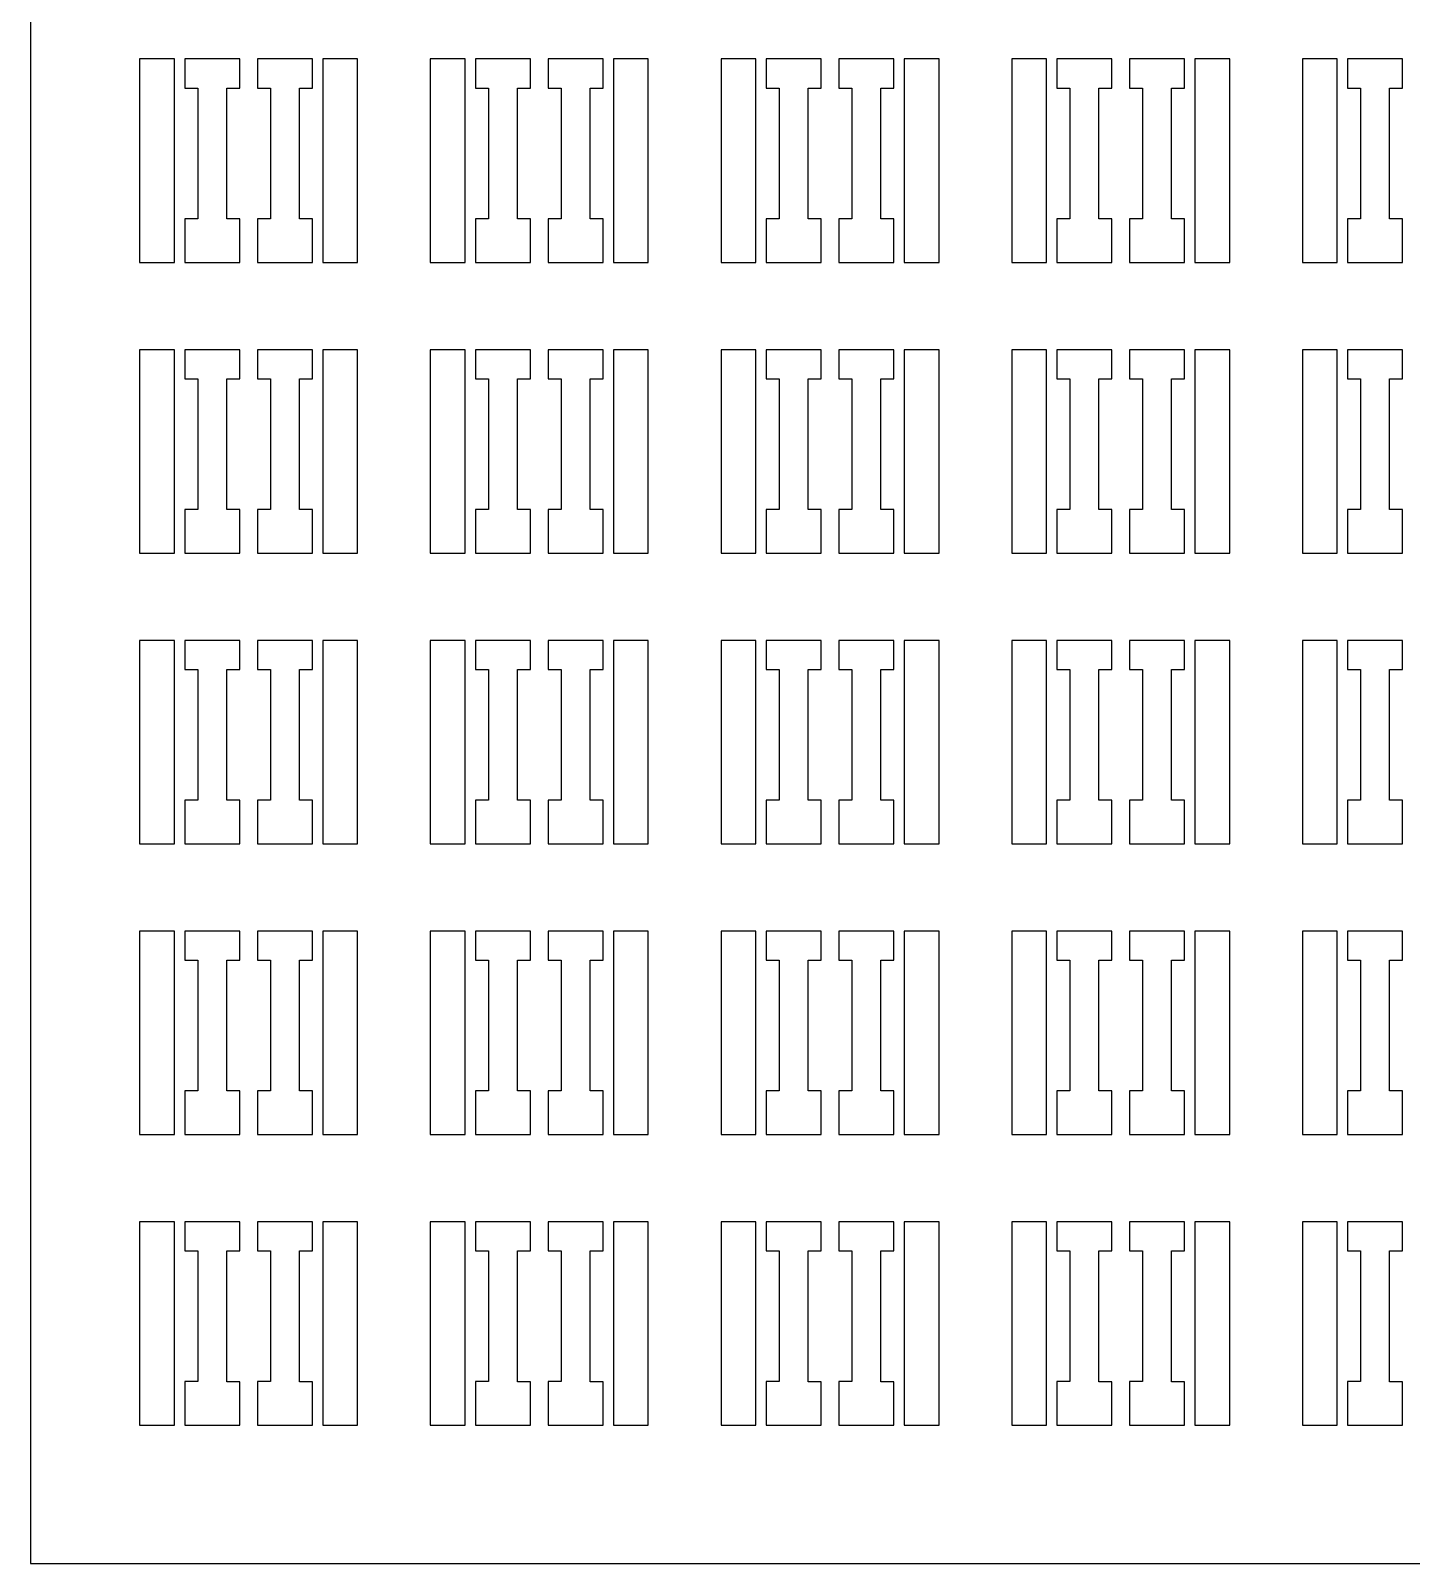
# Model space of a CAD drawing. Header units: millimetres. Extents: x -663 to 207, y 62 to 291.
# Drawn here: x -322.8 to -227.8, y 62 to 167.5 of the extents above; entities that cross this region are included whole.
import ezdxf

# ---------------------------------------------------------------- set-up
doc = ezdxf.new("R2010")
doc.units = ezdxf.units.MM
doc.layers.add('MASK', color=3, linetype='Continuous')

msp = doc.modelspace()

# ---------------------------------------------------------------- linework, layer by layer
at = {"layer": 'MASK'}
for points in [[(-322.846981, 257.048787), (-322.846981, 62.048787)], [(-315.346981, 165.548787), (-315.346981, 151.548787)], [(-312.946981, 165.548787), (-315.346981, 165.548787)], [(-312.946981, 151.548787), (-312.946981, 165.548787)], [(-312.246981, 165.548787), (-312.246981, 163.548787)], [(-308.446981, 165.548787), (-312.246981, 165.548787)], [(-308.446981, 163.548787), (-308.446981, 165.548787)], [(-307.246981, 165.548787), (-307.246981, 163.548787)], [(-303.446981, 165.548787), (-307.246981, 165.548787)], [(-303.446981, 163.548787), (-303.446981, 165.548787)], [(-302.746981, 165.548787), (-302.746981, 151.548787)], [(-300.346981, 165.548787), (-302.746981, 165.548787)], [(-300.346981, 151.548787), (-300.346981, 165.548787)], [(-295.346981, 165.548787), (-295.346981, 151.548787)], [(-292.946981, 165.548787), (-295.346981, 165.548787)], [(-292.946981, 151.548787), (-292.946981, 165.548787)], [(-292.246981, 165.548787), (-292.246981, 163.548787)], [(-288.446981, 165.548787), (-292.246981, 165.548787)], [(-288.446981, 163.548787), (-288.446981, 165.548787)], [(-287.246981, 165.548787), (-287.246981, 163.548787)], [(-283.446981, 165.548787), (-287.246981, 165.548787)], [(-283.446981, 163.548787), (-283.446981, 165.548787)], [(-282.746981, 165.548787), (-282.746981, 151.548787)], [(-280.346981, 165.548787), (-282.746981, 165.548787)], [(-280.346981, 151.548787), (-280.346981, 165.548787)], [(-275.346981, 165.548787), (-275.346981, 151.548787)], [(-272.946981, 165.548787), (-275.346981, 165.548787)], [(-272.946981, 151.548787), (-272.946981, 165.548787)], [(-272.246981, 165.548787), (-272.246981, 163.548787)], [(-268.446981, 165.548787), (-272.246981, 165.548787)], [(-268.446981, 163.548787), (-268.446981, 165.548787)], [(-267.246981, 165.548787), (-267.246981, 163.548787)], [(-263.446981, 165.548787), (-267.246981, 165.548787)], [(-263.446981, 163.548787), (-263.446981, 165.548787)], [(-262.746981, 165.548787), (-262.746981, 151.548787)], [(-260.346981, 165.548787), (-262.746981, 165.548787)], [(-260.346981, 151.548787), (-260.346981, 165.548787)], [(-255.346981, 165.548787), (-255.346981, 151.548787)], [(-252.946981, 165.548787), (-255.346981, 165.548787)], [(-252.946981, 151.548787), (-252.946981, 165.548787)], [(-252.246981, 165.548787), (-252.246981, 163.548787)], [(-248.446981, 165.548787), (-252.246981, 165.548787)], [(-248.446981, 163.548787), (-248.446981, 165.548787)], [(-247.246981, 165.548787), (-247.246981, 163.548787)], [(-243.446981, 165.548787), (-247.246981, 165.548787)], [(-243.446981, 163.548787), (-243.446981, 165.548787)], [(-242.746981, 165.548787), (-242.746981, 151.548787)], [(-240.346981, 165.548787), (-242.746981, 165.548787)], [(-240.346981, 151.548787), (-240.346981, 165.548787)], [(-235.346981, 165.548787), (-235.346981, 151.548787)], [(-232.946981, 165.548787), (-235.346981, 165.548787)], [(-232.946981, 151.548787), (-232.946981, 165.548787)], [(-232.246981, 165.548787), (-232.246981, 163.548787)], [(-228.446981, 165.548787), (-232.246981, 165.548787)], [(-228.446981, 163.548787), (-228.446981, 165.548787)], [(-312.246981, 163.548787), (-311.346981, 163.548787)], [(-311.346981, 163.548787), (-311.346981, 154.548787)], [(-309.346981, 154.548232), (-309.346981, 163.548787)], [(-309.346981, 163.548787), (-308.446981, 163.548787)], [(-307.246981, 163.548787), (-306.346981, 163.548787)], [(-306.346981, 163.548787), (-306.346981, 154.548787)], [(-304.346981, 154.548232), (-304.346981, 163.548787)], [(-304.346981, 163.548787), (-303.446981, 163.548787)], [(-292.246981, 163.548787), (-291.346981, 163.548787)], [(-291.346981, 163.548787), (-291.346981, 154.548787)], [(-289.346981, 154.548232), (-289.346981, 163.548787)], [(-289.346981, 163.548787), (-288.446981, 163.548787)], [(-287.246981, 163.548787), (-286.346981, 163.548787)], [(-286.346981, 163.548787), (-286.346981, 154.548787)], [(-284.346981, 154.548232), (-284.346981, 163.548787)], [(-284.346981, 163.548787), (-283.446981, 163.548787)], [(-272.246981, 163.548787), (-271.346981, 163.548787)], [(-271.346981, 163.548787), (-271.346981, 154.548787)], [(-269.346981, 154.548232), (-269.346981, 163.548787)], [(-269.346981, 163.548787), (-268.446981, 163.548787)], [(-267.246981, 163.548787), (-266.346981, 163.548787)], [(-266.346981, 163.548787), (-266.346981, 154.548787)], [(-264.346981, 154.548232), (-264.346981, 163.548787)], [(-264.346981, 163.548787), (-263.446981, 163.548787)], [(-252.246981, 163.548787), (-251.346981, 163.548787)], [(-251.346981, 163.548787), (-251.346981, 154.548787)], [(-249.346981, 154.548232), (-249.346981, 163.548787)], [(-249.346981, 163.548787), (-248.446981, 163.548787)], [(-247.246981, 163.548787), (-246.346981, 163.548787)], [(-246.346981, 163.548787), (-246.346981, 154.548787)], [(-244.346981, 154.548232), (-244.346981, 163.548787)], [(-244.346981, 163.548787), (-243.446981, 163.548787)], [(-232.246981, 163.548787), (-231.346981, 163.548787)], [(-231.346981, 163.548787), (-231.346981, 154.548787)], [(-229.346981, 154.548232), (-229.346981, 163.548787)], [(-229.346981, 163.548787), (-228.446981, 163.548787)], [(-312.246981, 154.548787), (-312.246981, 151.548787)], [(-311.346981, 154.548787), (-312.246981, 154.548787)], [(-308.446981, 154.548232), (-309.346981, 154.548232)], [(-308.446981, 151.548787), (-308.446981, 154.548232)], [(-307.246981, 154.548787), (-307.246981, 151.548787)], [(-306.346981, 154.548787), (-307.246981, 154.548787)], [(-303.446981, 154.548232), (-304.346981, 154.548232)], [(-303.446981, 151.548787), (-303.446981, 154.548232)], [(-292.246981, 154.548787), (-292.246981, 151.548787)], [(-291.346981, 154.548787), (-292.246981, 154.548787)], [(-288.446981, 154.548232), (-289.346981, 154.548232)], [(-288.446981, 151.548787), (-288.446981, 154.548232)], [(-287.246981, 154.548787), (-287.246981, 151.548787)], [(-286.346981, 154.548787), (-287.246981, 154.548787)], [(-283.446981, 154.548232), (-284.346981, 154.548232)], [(-283.446981, 151.548787), (-283.446981, 154.548232)], [(-272.246981, 154.548787), (-272.246981, 151.548787)], [(-271.346981, 154.548787), (-272.246981, 154.548787)], [(-268.446981, 154.548232), (-269.346981, 154.548232)], [(-268.446981, 151.548787), (-268.446981, 154.548232)], [(-267.246981, 154.548787), (-267.246981, 151.548787)], [(-266.346981, 154.548787), (-267.246981, 154.548787)], [(-263.446981, 154.548232), (-264.346981, 154.548232)], [(-263.446981, 151.548787), (-263.446981, 154.548232)], [(-252.246981, 154.548787), (-252.246981, 151.548787)], [(-251.346981, 154.548787), (-252.246981, 154.548787)], [(-248.446981, 154.548232), (-249.346981, 154.548232)], [(-248.446981, 151.548787), (-248.446981, 154.548232)], [(-247.246981, 154.548787), (-247.246981, 151.548787)], [(-246.346981, 154.548787), (-247.246981, 154.548787)], [(-243.446981, 154.548232), (-244.346981, 154.548232)], [(-243.446981, 151.548787), (-243.446981, 154.548232)], [(-232.246981, 154.548787), (-232.246981, 151.548787)], [(-231.346981, 154.548787), (-232.246981, 154.548787)], [(-228.446981, 154.548232), (-229.346981, 154.548232)], [(-228.446981, 151.548787), (-228.446981, 154.548232)], [(-315.346981, 151.548787), (-312.946981, 151.548787)], [(-312.246981, 151.548787), (-308.446981, 151.548787)], [(-307.246981, 151.548787), (-303.446981, 151.548787)], [(-302.746981, 151.548787), (-300.346981, 151.548787)], [(-295.346981, 151.548787), (-292.946981, 151.548787)], [(-292.246981, 151.548787), (-288.446981, 151.548787)], [(-287.246981, 151.548787), (-283.446981, 151.548787)], [(-282.746981, 151.548787), (-280.346981, 151.548787)], [(-275.346981, 151.548787), (-272.946981, 151.548787)], [(-272.246981, 151.548787), (-268.446981, 151.548787)], [(-267.246981, 151.548787), (-263.446981, 151.548787)], [(-262.746981, 151.548787), (-260.346981, 151.548787)], [(-255.346981, 151.548787), (-252.946981, 151.548787)], [(-252.246981, 151.548787), (-248.446981, 151.548787)], [(-247.246981, 151.548787), (-243.446981, 151.548787)], [(-242.746981, 151.548787), (-240.346981, 151.548787)], [(-235.346981, 151.548787), (-232.946981, 151.548787)], [(-232.246981, 151.548787), (-228.446981, 151.548787)], [(-315.346981, 145.548787), (-315.346981, 131.548787)], [(-312.946981, 145.548787), (-315.346981, 145.548787)], [(-312.946981, 131.548787), (-312.946981, 145.548787)], [(-312.246981, 145.548787), (-312.246981, 143.548787)], [(-308.446981, 145.548787), (-312.246981, 145.548787)], [(-308.446981, 143.548787), (-308.446981, 145.548787)], [(-307.246981, 145.548787), (-307.246981, 143.548787)], [(-303.446981, 145.548787), (-307.246981, 145.548787)], [(-303.446981, 143.548787), (-303.446981, 145.548787)], [(-302.746981, 145.548787), (-302.746981, 131.548787)], [(-300.346981, 145.548787), (-302.746981, 145.548787)], [(-300.346981, 131.548787), (-300.346981, 145.548787)], [(-295.346981, 145.548787), (-295.346981, 131.548787)], [(-292.946981, 145.548787), (-295.346981, 145.548787)], [(-292.946981, 131.548787), (-292.946981, 145.548787)], [(-292.246981, 145.548787), (-292.246981, 143.548787)], [(-288.446981, 145.548787), (-292.246981, 145.548787)], [(-288.446981, 143.548787), (-288.446981, 145.548787)], [(-287.246981, 145.548787), (-287.246981, 143.548787)], [(-283.446981, 145.548787), (-287.246981, 145.548787)], [(-283.446981, 143.548787), (-283.446981, 145.548787)], [(-282.746981, 145.548787), (-282.746981, 131.548787)], [(-280.346981, 145.548787), (-282.746981, 145.548787)], [(-280.346981, 131.548787), (-280.346981, 145.548787)], [(-275.346981, 145.548787), (-275.346981, 131.548787)], [(-272.946981, 145.548787), (-275.346981, 145.548787)], [(-272.946981, 131.548787), (-272.946981, 145.548787)], [(-272.246981, 145.548787), (-272.246981, 143.548787)], [(-268.446981, 145.548787), (-272.246981, 145.548787)], [(-268.446981, 143.548787), (-268.446981, 145.548787)], [(-267.246981, 145.548787), (-267.246981, 143.548787)], [(-263.446981, 145.548787), (-267.246981, 145.548787)], [(-263.446981, 143.548787), (-263.446981, 145.548787)], [(-262.746981, 145.548787), (-262.746981, 131.548787)], [(-260.346981, 145.548787), (-262.746981, 145.548787)], [(-260.346981, 131.548787), (-260.346981, 145.548787)], [(-255.346981, 145.548787), (-255.346981, 131.548787)], [(-252.946981, 145.548787), (-255.346981, 145.548787)], [(-252.946981, 131.548787), (-252.946981, 145.548787)], [(-252.246981, 145.548787), (-252.246981, 143.548787)], [(-248.446981, 145.548787), (-252.246981, 145.548787)], [(-248.446981, 143.548787), (-248.446981, 145.548787)], [(-247.246981, 145.548787), (-247.246981, 143.548787)], [(-243.446981, 145.548787), (-247.246981, 145.548787)], [(-243.446981, 143.548787), (-243.446981, 145.548787)], [(-242.746981, 145.548787), (-242.746981, 131.548787)], [(-240.346981, 145.548787), (-242.746981, 145.548787)], [(-240.346981, 131.548787), (-240.346981, 145.548787)], [(-235.346981, 145.548787), (-235.346981, 131.548787)], [(-232.946981, 145.548787), (-235.346981, 145.548787)], [(-232.946981, 131.548787), (-232.946981, 145.548787)], [(-232.246981, 145.548787), (-232.246981, 143.548787)], [(-228.446981, 145.548787), (-232.246981, 145.548787)], [(-228.446981, 143.548787), (-228.446981, 145.548787)], [(-312.246981, 143.548787), (-311.346981, 143.548787)], [(-311.346981, 143.548787), (-311.346981, 134.548787)], [(-309.346981, 134.548232), (-309.346981, 143.548787)], [(-309.346981, 143.548787), (-308.446981, 143.548787)], [(-307.246981, 143.548787), (-306.346981, 143.548787)], [(-306.346981, 143.548787), (-306.346981, 134.548787)], [(-304.346981, 134.548232), (-304.346981, 143.548787)], [(-304.346981, 143.548787), (-303.446981, 143.548787)], [(-292.246981, 143.548787), (-291.346981, 143.548787)], [(-291.346981, 143.548787), (-291.346981, 134.548787)], [(-289.346981, 134.548232), (-289.346981, 143.548787)], [(-289.346981, 143.548787), (-288.446981, 143.548787)], [(-287.246981, 143.548787), (-286.346981, 143.548787)], [(-286.346981, 143.548787), (-286.346981, 134.548787)], [(-284.346981, 134.548232), (-284.346981, 143.548787)], [(-284.346981, 143.548787), (-283.446981, 143.548787)], [(-272.246981, 143.548787), (-271.346981, 143.548787)], [(-271.346981, 143.548787), (-271.346981, 134.548787)], [(-269.346981, 134.548232), (-269.346981, 143.548787)], [(-269.346981, 143.548787), (-268.446981, 143.548787)], [(-267.246981, 143.548787), (-266.346981, 143.548787)], [(-266.346981, 143.548787), (-266.346981, 134.548787)], [(-264.346981, 134.548232), (-264.346981, 143.548787)], [(-264.346981, 143.548787), (-263.446981, 143.548787)], [(-252.246981, 143.548787), (-251.346981, 143.548787)], [(-251.346981, 143.548787), (-251.346981, 134.548787)], [(-249.346981, 134.548232), (-249.346981, 143.548787)], [(-249.346981, 143.548787), (-248.446981, 143.548787)], [(-247.246981, 143.548787), (-246.346981, 143.548787)], [(-246.346981, 143.548787), (-246.346981, 134.548787)], [(-244.346981, 134.548232), (-244.346981, 143.548787)], [(-244.346981, 143.548787), (-243.446981, 143.548787)], [(-232.246981, 143.548787), (-231.346981, 143.548787)], [(-231.346981, 143.548787), (-231.346981, 134.548787)], [(-229.346981, 134.548232), (-229.346981, 143.548787)], [(-229.346981, 143.548787), (-228.446981, 143.548787)], [(-312.246981, 134.548787), (-312.246981, 131.548787)], [(-311.346981, 134.548787), (-312.246981, 134.548787)], [(-308.446981, 134.548232), (-309.346981, 134.548232)], [(-308.446981, 131.548787), (-308.446981, 134.548232)], [(-307.246981, 134.548787), (-307.246981, 131.548787)], [(-306.346981, 134.548787), (-307.246981, 134.548787)], [(-303.446981, 134.548232), (-304.346981, 134.548232)], [(-303.446981, 131.548787), (-303.446981, 134.548232)], [(-292.246981, 134.548787), (-292.246981, 131.548787)], [(-291.346981, 134.548787), (-292.246981, 134.548787)], [(-288.446981, 134.548232), (-289.346981, 134.548232)], [(-288.446981, 131.548787), (-288.446981, 134.548232)], [(-287.246981, 134.548787), (-287.246981, 131.548787)], [(-286.346981, 134.548787), (-287.246981, 134.548787)], [(-283.446981, 134.548232), (-284.346981, 134.548232)], [(-283.446981, 131.548787), (-283.446981, 134.548232)], [(-272.246981, 134.548787), (-272.246981, 131.548787)], [(-271.346981, 134.548787), (-272.246981, 134.548787)], [(-268.446981, 134.548232), (-269.346981, 134.548232)], [(-268.446981, 131.548787), (-268.446981, 134.548232)], [(-267.246981, 134.548787), (-267.246981, 131.548787)], [(-266.346981, 134.548787), (-267.246981, 134.548787)], [(-263.446981, 134.548232), (-264.346981, 134.548232)], [(-263.446981, 131.548787), (-263.446981, 134.548232)], [(-252.246981, 134.548787), (-252.246981, 131.548787)], [(-251.346981, 134.548787), (-252.246981, 134.548787)], [(-248.446981, 134.548232), (-249.346981, 134.548232)], [(-248.446981, 131.548787), (-248.446981, 134.548232)], [(-247.246981, 134.548787), (-247.246981, 131.548787)], [(-246.346981, 134.548787), (-247.246981, 134.548787)], [(-243.446981, 134.548232), (-244.346981, 134.548232)], [(-243.446981, 131.548787), (-243.446981, 134.548232)], [(-232.246981, 134.548787), (-232.246981, 131.548787)], [(-231.346981, 134.548787), (-232.246981, 134.548787)], [(-228.446981, 134.548232), (-229.346981, 134.548232)], [(-228.446981, 131.548787), (-228.446981, 134.548232)], [(-315.346981, 131.548787), (-312.946981, 131.548787)], [(-312.246981, 131.548787), (-308.446981, 131.548787)], [(-307.246981, 131.548787), (-303.446981, 131.548787)], [(-302.746981, 131.548787), (-300.346981, 131.548787)], [(-295.346981, 131.548787), (-292.946981, 131.548787)], [(-292.246981, 131.548787), (-288.446981, 131.548787)], [(-287.246981, 131.548787), (-283.446981, 131.548787)], [(-282.746981, 131.548787), (-280.346981, 131.548787)], [(-275.346981, 131.548787), (-272.946981, 131.548787)], [(-272.246981, 131.548787), (-268.446981, 131.548787)], [(-267.246981, 131.548787), (-263.446981, 131.548787)], [(-262.746981, 131.548787), (-260.346981, 131.548787)], [(-255.346981, 131.548787), (-252.946981, 131.548787)], [(-252.246981, 131.548787), (-248.446981, 131.548787)], [(-247.246981, 131.548787), (-243.446981, 131.548787)], [(-242.746981, 131.548787), (-240.346981, 131.548787)], [(-235.346981, 131.548787), (-232.946981, 131.548787)], [(-232.246981, 131.548787), (-228.446981, 131.548787)], [(-315.346981, 125.548787), (-315.346981, 111.548787)], [(-312.946981, 125.548787), (-315.346981, 125.548787)], [(-312.946981, 111.548787), (-312.946981, 125.548787)], [(-312.246981, 125.548787), (-312.246981, 123.548787)], [(-308.446981, 125.548787), (-312.246981, 125.548787)], [(-308.446981, 123.548787), (-308.446981, 125.548787)], [(-307.246981, 125.548787), (-307.246981, 123.548787)], [(-303.446981, 125.548787), (-307.246981, 125.548787)], [(-303.446981, 123.548787), (-303.446981, 125.548787)], [(-302.746981, 125.548787), (-302.746981, 111.548787)], [(-300.346981, 125.548787), (-302.746981, 125.548787)], [(-300.346981, 111.548787), (-300.346981, 125.548787)], [(-295.346981, 125.548787), (-295.346981, 111.548787)], [(-292.946981, 125.548787), (-295.346981, 125.548787)], [(-292.946981, 111.548787), (-292.946981, 125.548787)], [(-292.246981, 125.548787), (-292.246981, 123.548787)], [(-288.446981, 125.548787), (-292.246981, 125.548787)], [(-288.446981, 123.548787), (-288.446981, 125.548787)], [(-287.246981, 125.548787), (-287.246981, 123.548787)], [(-283.446981, 125.548787), (-287.246981, 125.548787)], [(-283.446981, 123.548787), (-283.446981, 125.548787)], [(-282.746981, 125.548787), (-282.746981, 111.548787)], [(-280.346981, 125.548787), (-282.746981, 125.548787)], [(-280.346981, 111.548787), (-280.346981, 125.548787)], [(-275.346981, 125.548787), (-275.346981, 111.548787)], [(-272.946981, 125.548787), (-275.346981, 125.548787)], [(-272.946981, 111.548787), (-272.946981, 125.548787)], [(-272.246981, 125.548787), (-272.246981, 123.548787)], [(-268.446981, 125.548787), (-272.246981, 125.548787)], [(-268.446981, 123.548787), (-268.446981, 125.548787)], [(-267.246981, 125.548787), (-267.246981, 123.548787)], [(-263.446981, 125.548787), (-267.246981, 125.548787)], [(-263.446981, 123.548787), (-263.446981, 125.548787)], [(-262.746981, 125.548787), (-262.746981, 111.548787)], [(-260.346981, 125.548787), (-262.746981, 125.548787)], [(-260.346981, 111.548787), (-260.346981, 125.548787)], [(-255.346981, 125.548787), (-255.346981, 111.548787)], [(-252.946981, 125.548787), (-255.346981, 125.548787)], [(-252.946981, 111.548787), (-252.946981, 125.548787)], [(-252.246981, 125.548787), (-252.246981, 123.548787)], [(-248.446981, 125.548787), (-252.246981, 125.548787)], [(-248.446981, 123.548787), (-248.446981, 125.548787)], [(-247.246981, 125.548787), (-247.246981, 123.548787)], [(-243.446981, 125.548787), (-247.246981, 125.548787)], [(-243.446981, 123.548787), (-243.446981, 125.548787)], [(-242.746981, 125.548787), (-242.746981, 111.548787)], [(-240.346981, 125.548787), (-242.746981, 125.548787)], [(-240.346981, 111.548787), (-240.346981, 125.548787)], [(-235.346981, 125.548787), (-235.346981, 111.548787)], [(-232.946981, 125.548787), (-235.346981, 125.548787)], [(-232.946981, 111.548787), (-232.946981, 125.548787)], [(-232.246981, 125.548787), (-232.246981, 123.548787)], [(-228.446981, 125.548787), (-232.246981, 125.548787)], [(-228.446981, 123.548787), (-228.446981, 125.548787)], [(-312.246981, 123.548787), (-311.346981, 123.548787)], [(-311.346981, 123.548787), (-311.346981, 114.548787)], [(-309.346981, 114.548232), (-309.346981, 123.548787)], [(-309.346981, 123.548787), (-308.446981, 123.548787)], [(-307.246981, 123.548787), (-306.346981, 123.548787)], [(-306.346981, 123.548787), (-306.346981, 114.548787)], [(-304.346981, 114.548232), (-304.346981, 123.548787)], [(-304.346981, 123.548787), (-303.446981, 123.548787)], [(-292.246981, 123.548787), (-291.346981, 123.548787)], [(-291.346981, 123.548787), (-291.346981, 114.548787)], [(-289.346981, 114.548232), (-289.346981, 123.548787)], [(-289.346981, 123.548787), (-288.446981, 123.548787)], [(-287.246981, 123.548787), (-286.346981, 123.548787)], [(-286.346981, 123.548787), (-286.346981, 114.548787)], [(-284.346981, 114.548232), (-284.346981, 123.548787)], [(-284.346981, 123.548787), (-283.446981, 123.548787)], [(-272.246981, 123.548787), (-271.346981, 123.548787)], [(-271.346981, 123.548787), (-271.346981, 114.548787)], [(-269.346981, 114.548232), (-269.346981, 123.548787)], [(-269.346981, 123.548787), (-268.446981, 123.548787)], [(-267.246981, 123.548787), (-266.346981, 123.548787)], [(-266.346981, 123.548787), (-266.346981, 114.548787)], [(-264.346981, 114.548232), (-264.346981, 123.548787)], [(-264.346981, 123.548787), (-263.446981, 123.548787)], [(-252.246981, 123.548787), (-251.346981, 123.548787)], [(-251.346981, 123.548787), (-251.346981, 114.548787)], [(-249.346981, 114.548232), (-249.346981, 123.548787)], [(-249.346981, 123.548787), (-248.446981, 123.548787)], [(-247.246981, 123.548787), (-246.346981, 123.548787)], [(-246.346981, 123.548787), (-246.346981, 114.548787)], [(-244.346981, 114.548232), (-244.346981, 123.548787)], [(-244.346981, 123.548787), (-243.446981, 123.548787)], [(-232.246981, 123.548787), (-231.346981, 123.548787)], [(-231.346981, 123.548787), (-231.346981, 114.548787)], [(-229.346981, 114.548232), (-229.346981, 123.548787)], [(-229.346981, 123.548787), (-228.446981, 123.548787)], [(-312.246981, 114.548787), (-312.246981, 111.548787)], [(-311.346981, 114.548787), (-312.246981, 114.548787)], [(-308.446981, 114.548232), (-309.346981, 114.548232)], [(-308.446981, 111.548787), (-308.446981, 114.548232)], [(-307.246981, 114.548787), (-307.246981, 111.548787)], [(-306.346981, 114.548787), (-307.246981, 114.548787)], [(-303.446981, 114.548232), (-304.346981, 114.548232)], [(-303.446981, 111.548787), (-303.446981, 114.548232)], [(-292.246981, 114.548787), (-292.246981, 111.548787)], [(-291.346981, 114.548787), (-292.246981, 114.548787)], [(-288.446981, 114.548232), (-289.346981, 114.548232)], [(-288.446981, 111.548787), (-288.446981, 114.548232)], [(-287.246981, 114.548787), (-287.246981, 111.548787)], [(-286.346981, 114.548787), (-287.246981, 114.548787)], [(-283.446981, 114.548232), (-284.346981, 114.548232)], [(-283.446981, 111.548787), (-283.446981, 114.548232)], [(-272.246981, 114.548787), (-272.246981, 111.548787)], [(-271.346981, 114.548787), (-272.246981, 114.548787)], [(-268.446981, 114.548232), (-269.346981, 114.548232)], [(-268.446981, 111.548787), (-268.446981, 114.548232)], [(-267.246981, 114.548787), (-267.246981, 111.548787)], [(-266.346981, 114.548787), (-267.246981, 114.548787)], [(-263.446981, 114.548232), (-264.346981, 114.548232)], [(-263.446981, 111.548787), (-263.446981, 114.548232)], [(-252.246981, 114.548787), (-252.246981, 111.548787)], [(-251.346981, 114.548787), (-252.246981, 114.548787)], [(-248.446981, 114.548232), (-249.346981, 114.548232)], [(-248.446981, 111.548787), (-248.446981, 114.548232)], [(-247.246981, 114.548787), (-247.246981, 111.548787)], [(-246.346981, 114.548787), (-247.246981, 114.548787)], [(-243.446981, 114.548232), (-244.346981, 114.548232)], [(-243.446981, 111.548787), (-243.446981, 114.548232)], [(-232.246981, 114.548787), (-232.246981, 111.548787)], [(-231.346981, 114.548787), (-232.246981, 114.548787)], [(-228.446981, 114.548232), (-229.346981, 114.548232)], [(-228.446981, 111.548787), (-228.446981, 114.548232)], [(-315.346981, 111.548787), (-312.946981, 111.548787)], [(-312.246981, 111.548787), (-308.446981, 111.548787)], [(-307.246981, 111.548787), (-303.446981, 111.548787)], [(-302.746981, 111.548787), (-300.346981, 111.548787)], [(-295.346981, 111.548787), (-292.946981, 111.548787)], [(-292.246981, 111.548787), (-288.446981, 111.548787)], [(-287.246981, 111.548787), (-283.446981, 111.548787)], [(-282.746981, 111.548787), (-280.346981, 111.548787)], [(-275.346981, 111.548787), (-272.946981, 111.548787)], [(-272.246981, 111.548787), (-268.446981, 111.548787)], [(-267.246981, 111.548787), (-263.446981, 111.548787)], [(-262.746981, 111.548787), (-260.346981, 111.548787)], [(-255.346981, 111.548787), (-252.946981, 111.548787)], [(-252.246981, 111.548787), (-248.446981, 111.548787)], [(-247.246981, 111.548787), (-243.446981, 111.548787)], [(-242.746981, 111.548787), (-240.346981, 111.548787)], [(-235.346981, 111.548787), (-232.946981, 111.548787)], [(-232.246981, 111.548787), (-228.446981, 111.548787)], [(-315.346981, 105.548787), (-315.346981, 91.548787)], [(-312.946981, 105.548787), (-315.346981, 105.548787)], [(-312.946981, 91.548787), (-312.946981, 105.548787)], [(-312.246981, 105.548787), (-312.246981, 103.548787)], [(-308.446981, 105.548787), (-312.246981, 105.548787)], [(-308.446981, 103.548787), (-308.446981, 105.548787)], [(-307.246981, 105.548787), (-307.246981, 103.548787)], [(-303.446981, 105.548787), (-307.246981, 105.548787)], [(-303.446981, 103.548787), (-303.446981, 105.548787)], [(-302.746981, 105.548787), (-302.746981, 91.548787)], [(-300.346981, 105.548787), (-302.746981, 105.548787)], [(-300.346981, 91.548787), (-300.346981, 105.548787)], [(-295.346981, 105.548787), (-295.346981, 91.548787)], [(-292.946981, 105.548787), (-295.346981, 105.548787)], [(-292.946981, 91.548787), (-292.946981, 105.548787)], [(-292.246981, 105.548787), (-292.246981, 103.548787)], [(-288.446981, 105.548787), (-292.246981, 105.548787)], [(-288.446981, 103.548787), (-288.446981, 105.548787)], [(-287.246981, 105.548787), (-287.246981, 103.548787)], [(-283.446981, 105.548787), (-287.246981, 105.548787)], [(-283.446981, 103.548787), (-283.446981, 105.548787)], [(-282.746981, 105.548787), (-282.746981, 91.548787)], [(-280.346981, 105.548787), (-282.746981, 105.548787)], [(-280.346981, 91.548787), (-280.346981, 105.548787)], [(-275.346981, 105.548787), (-275.346981, 91.548787)], [(-272.946981, 105.548787), (-275.346981, 105.548787)], [(-272.946981, 91.548787), (-272.946981, 105.548787)], [(-272.246981, 105.548787), (-272.246981, 103.548787)], [(-268.446981, 105.548787), (-272.246981, 105.548787)], [(-268.446981, 103.548787), (-268.446981, 105.548787)], [(-267.246981, 105.548787), (-267.246981, 103.548787)], [(-263.446981, 105.548787), (-267.246981, 105.548787)], [(-263.446981, 103.548787), (-263.446981, 105.548787)], [(-262.746981, 105.548787), (-262.746981, 91.548787)], [(-260.346981, 105.548787), (-262.746981, 105.548787)], [(-260.346981, 91.548787), (-260.346981, 105.548787)], [(-255.346981, 105.548787), (-255.346981, 91.548787)], [(-252.946981, 105.548787), (-255.346981, 105.548787)], [(-252.946981, 91.548787), (-252.946981, 105.548787)], [(-252.246981, 105.548787), (-252.246981, 103.548787)], [(-248.446981, 105.548787), (-252.246981, 105.548787)], [(-248.446981, 103.548787), (-248.446981, 105.548787)], [(-247.246981, 105.548787), (-247.246981, 103.548787)], [(-243.446981, 105.548787), (-247.246981, 105.548787)], [(-243.446981, 103.548787), (-243.446981, 105.548787)], [(-242.746981, 105.548787), (-242.746981, 91.548787)], [(-240.346981, 105.548787), (-242.746981, 105.548787)], [(-240.346981, 91.548787), (-240.346981, 105.548787)], [(-235.346981, 105.548787), (-235.346981, 91.548787)], [(-232.946981, 105.548787), (-235.346981, 105.548787)], [(-232.946981, 91.548787), (-232.946981, 105.548787)], [(-232.246981, 105.548787), (-232.246981, 103.548787)], [(-228.446981, 105.548787), (-232.246981, 105.548787)], [(-228.446981, 103.548787), (-228.446981, 105.548787)], [(-312.246981, 103.548787), (-311.346981, 103.548787)], [(-311.346981, 103.548787), (-311.346981, 94.548787)], [(-309.346981, 94.548232), (-309.346981, 103.548787)], [(-309.346981, 103.548787), (-308.446981, 103.548787)], [(-307.246981, 103.548787), (-306.346981, 103.548787)], [(-306.346981, 103.548787), (-306.346981, 94.548787)], [(-304.346981, 94.548232), (-304.346981, 103.548787)], [(-304.346981, 103.548787), (-303.446981, 103.548787)], [(-292.246981, 103.548787), (-291.346981, 103.548787)], [(-291.346981, 103.548787), (-291.346981, 94.548787)], [(-289.346981, 94.548232), (-289.346981, 103.548787)], [(-289.346981, 103.548787), (-288.446981, 103.548787)], [(-287.246981, 103.548787), (-286.346981, 103.548787)], [(-286.346981, 103.548787), (-286.346981, 94.548787)], [(-284.346981, 94.548232), (-284.346981, 103.548787)], [(-284.346981, 103.548787), (-283.446981, 103.548787)], [(-272.246981, 103.548787), (-271.346981, 103.548787)], [(-271.346981, 103.548787), (-271.346981, 94.548787)], [(-269.346981, 94.548232), (-269.346981, 103.548787)], [(-269.346981, 103.548787), (-268.446981, 103.548787)], [(-267.246981, 103.548787), (-266.346981, 103.548787)], [(-266.346981, 103.548787), (-266.346981, 94.548787)], [(-264.346981, 94.548232), (-264.346981, 103.548787)], [(-264.346981, 103.548787), (-263.446981, 103.548787)], [(-252.246981, 103.548787), (-251.346981, 103.548787)], [(-251.346981, 103.548787), (-251.346981, 94.548787)], [(-249.346981, 94.548232), (-249.346981, 103.548787)], [(-249.346981, 103.548787), (-248.446981, 103.548787)], [(-247.246981, 103.548787), (-246.346981, 103.548787)], [(-246.346981, 103.548787), (-246.346981, 94.548787)], [(-244.346981, 94.548232), (-244.346981, 103.548787)], [(-244.346981, 103.548787), (-243.446981, 103.548787)], [(-232.246981, 103.548787), (-231.346981, 103.548787)], [(-231.346981, 103.548787), (-231.346981, 94.548787)], [(-229.346981, 94.548232), (-229.346981, 103.548787)], [(-229.346981, 103.548787), (-228.446981, 103.548787)], [(-312.246981, 94.548787), (-312.246981, 91.548787)], [(-311.346981, 94.548787), (-312.246981, 94.548787)], [(-308.446981, 94.548232), (-309.346981, 94.548232)], [(-308.446981, 91.548787), (-308.446981, 94.548232)], [(-307.246981, 94.548787), (-307.246981, 91.548787)], [(-306.346981, 94.548787), (-307.246981, 94.548787)], [(-303.446981, 94.548232), (-304.346981, 94.548232)], [(-303.446981, 91.548787), (-303.446981, 94.548232)], [(-292.246981, 94.548787), (-292.246981, 91.548787)], [(-291.346981, 94.548787), (-292.246981, 94.548787)], [(-288.446981, 94.548232), (-289.346981, 94.548232)], [(-288.446981, 91.548787), (-288.446981, 94.548232)], [(-287.246981, 94.548787), (-287.246981, 91.548787)], [(-286.346981, 94.548787), (-287.246981, 94.548787)], [(-283.446981, 94.548232), (-284.346981, 94.548232)], [(-283.446981, 91.548787), (-283.446981, 94.548232)], [(-272.246981, 94.548787), (-272.246981, 91.548787)], [(-271.346981, 94.548787), (-272.246981, 94.548787)], [(-268.446981, 94.548232), (-269.346981, 94.548232)], [(-268.446981, 91.548787), (-268.446981, 94.548232)], [(-267.246981, 94.548787), (-267.246981, 91.548787)], [(-266.346981, 94.548787), (-267.246981, 94.548787)], [(-263.446981, 94.548232), (-264.346981, 94.548232)], [(-263.446981, 91.548787), (-263.446981, 94.548232)], [(-252.246981, 94.548787), (-252.246981, 91.548787)], [(-251.346981, 94.548787), (-252.246981, 94.548787)], [(-248.446981, 94.548232), (-249.346981, 94.548232)], [(-248.446981, 91.548787), (-248.446981, 94.548232)], [(-247.246981, 94.548787), (-247.246981, 91.548787)], [(-246.346981, 94.548787), (-247.246981, 94.548787)], [(-243.446981, 94.548232), (-244.346981, 94.548232)], [(-243.446981, 91.548787), (-243.446981, 94.548232)], [(-232.246981, 94.548787), (-232.246981, 91.548787)], [(-231.346981, 94.548787), (-232.246981, 94.548787)], [(-228.446981, 94.548232), (-229.346981, 94.548232)], [(-228.446981, 91.548787), (-228.446981, 94.548232)], [(-315.346981, 91.548787), (-312.946981, 91.548787)], [(-312.246981, 91.548787), (-308.446981, 91.548787)], [(-307.246981, 91.548787), (-303.446981, 91.548787)], [(-302.746981, 91.548787), (-300.346981, 91.548787)], [(-295.346981, 91.548787), (-292.946981, 91.548787)], [(-292.246981, 91.548787), (-288.446981, 91.548787)], [(-287.246981, 91.548787), (-283.446981, 91.548787)], [(-282.746981, 91.548787), (-280.346981, 91.548787)], [(-275.346981, 91.548787), (-272.946981, 91.548787)], [(-272.246981, 91.548787), (-268.446981, 91.548787)], [(-267.246981, 91.548787), (-263.446981, 91.548787)], [(-262.746981, 91.548787), (-260.346981, 91.548787)], [(-255.346981, 91.548787), (-252.946981, 91.548787)], [(-252.246981, 91.548787), (-248.446981, 91.548787)], [(-247.246981, 91.548787), (-243.446981, 91.548787)], [(-242.746981, 91.548787), (-240.346981, 91.548787)], [(-235.346981, 91.548787), (-232.946981, 91.548787)], [(-232.246981, 91.548787), (-228.446981, 91.548787)], [(-312.946981, 85.548787), (-315.346981, 85.548787)], [(-315.346981, 85.548787), (-315.346981, 71.548787)], [(-312.946981, 71.548787), (-312.946981, 85.548787)], [(-308.446981, 85.548787), (-312.246981, 85.548787)], [(-312.246981, 85.548787), (-312.246981, 83.548787)], [(-308.446981, 83.548787), (-308.446981, 85.548787)], [(-303.446981, 85.548787), (-307.246981, 85.548787)], [(-307.246981, 85.548787), (-307.246981, 83.548787)], [(-303.446981, 83.548787), (-303.446981, 85.548787)], [(-300.346981, 85.548787), (-302.746981, 85.548787)], [(-302.746981, 85.548787), (-302.746981, 71.548787)], [(-300.346981, 71.548787), (-300.346981, 85.548787)], [(-292.946981, 85.548787), (-295.346981, 85.548787)], [(-295.346981, 85.548787), (-295.346981, 71.548787)], [(-292.946981, 71.548787), (-292.946981, 85.548787)], [(-288.446981, 85.548787), (-292.246981, 85.548787)], [(-292.246981, 85.548787), (-292.246981, 83.548787)], [(-288.446981, 83.548787), (-288.446981, 85.548787)], [(-283.446981, 85.548787), (-287.246981, 85.548787)], [(-287.246981, 85.548787), (-287.246981, 83.548787)], [(-283.446981, 83.548787), (-283.446981, 85.548787)], [(-280.346981, 85.548787), (-282.746981, 85.548787)], [(-282.746981, 85.548787), (-282.746981, 71.548787)], [(-280.346981, 71.548787), (-280.346981, 85.548787)], [(-275.346981, 85.548787), (-275.346981, 71.548787)], [(-272.946981, 85.548787), (-275.346981, 85.548787)], [(-272.946981, 71.548787), (-272.946981, 85.548787)], [(-272.246981, 85.548787), (-272.246981, 83.548787)], [(-268.446981, 85.548787), (-272.246981, 85.548787)], [(-268.446981, 83.548787), (-268.446981, 85.548787)], [(-267.246981, 85.548787), (-267.246981, 83.548787)], [(-263.446981, 85.548787), (-267.246981, 85.548787)], [(-263.446981, 83.548787), (-263.446981, 85.548787)], [(-262.746981, 85.548787), (-262.746981, 71.548787)], [(-260.346981, 85.548787), (-262.746981, 85.548787)], [(-260.346981, 71.548787), (-260.346981, 85.548787)], [(-255.346981, 85.548787), (-255.346981, 71.548787)], [(-252.946981, 85.548787), (-255.346981, 85.548787)], [(-252.946981, 71.548787), (-252.946981, 85.548787)], [(-252.246981, 85.548787), (-252.246981, 83.548787)], [(-248.446981, 85.548787), (-252.246981, 85.548787)], [(-248.446981, 83.548787), (-248.446981, 85.548787)], [(-247.246981, 85.548787), (-247.246981, 83.548787)], [(-243.446981, 85.548787), (-247.246981, 85.548787)], [(-243.446981, 83.548787), (-243.446981, 85.548787)], [(-242.746981, 85.548787), (-242.746981, 71.548787)], [(-240.346981, 85.548787), (-242.746981, 85.548787)], [(-240.346981, 71.548787), (-240.346981, 85.548787)], [(-235.346981, 85.548787), (-235.346981, 71.548787)], [(-232.946981, 85.548787), (-235.346981, 85.548787)], [(-232.946981, 71.548787), (-232.946981, 85.548787)], [(-232.246981, 85.548787), (-232.246981, 83.548787)], [(-228.446981, 85.548787), (-232.246981, 85.548787)], [(-228.446981, 83.548787), (-228.446981, 85.548787)], [(-312.246981, 83.548787), (-311.346981, 83.548787)], [(-311.346981, 83.548787), (-311.346981, 74.548787)], [(-309.346981, 74.548232), (-309.346981, 83.548787)], [(-309.346981, 83.548787), (-308.446981, 83.548787)], [(-307.246981, 83.548787), (-306.346981, 83.548787)], [(-306.346981, 83.548787), (-306.346981, 74.548787)], [(-304.346981, 74.548232), (-304.346981, 83.548787)], [(-304.346981, 83.548787), (-303.446981, 83.548787)], [(-292.246981, 83.548787), (-291.346981, 83.548787)], [(-291.346981, 83.548787), (-291.346981, 74.548787)], [(-289.346981, 74.548232), (-289.346981, 83.548787)], [(-289.346981, 83.548787), (-288.446981, 83.548787)], [(-287.246981, 83.548787), (-286.346981, 83.548787)], [(-286.346981, 83.548787), (-286.346981, 74.548787)], [(-284.346981, 74.548232), (-284.346981, 83.548787)], [(-284.346981, 83.548787), (-283.446981, 83.548787)], [(-272.246981, 83.548787), (-271.346981, 83.548787)], [(-271.346981, 83.548787), (-271.346981, 74.548787)], [(-269.346981, 74.548232), (-269.346981, 83.548787)], [(-269.346981, 83.548787), (-268.446981, 83.548787)], [(-267.246981, 83.548787), (-266.346981, 83.548787)], [(-266.346981, 83.548787), (-266.346981, 74.548787)], [(-264.346981, 74.548232), (-264.346981, 83.548787)], [(-264.346981, 83.548787), (-263.446981, 83.548787)], [(-252.246981, 83.548787), (-251.346981, 83.548787)], [(-251.346981, 83.548787), (-251.346981, 74.548787)], [(-249.346981, 74.548232), (-249.346981, 83.548787)], [(-249.346981, 83.548787), (-248.446981, 83.548787)], [(-247.246981, 83.548787), (-246.346981, 83.548787)], [(-246.346981, 83.548787), (-246.346981, 74.548787)], [(-244.346981, 74.548232), (-244.346981, 83.548787)], [(-244.346981, 83.548787), (-243.446981, 83.548787)], [(-232.246981, 83.548787), (-231.346981, 83.548787)], [(-231.346981, 83.548787), (-231.346981, 74.548787)], [(-229.346981, 74.548232), (-229.346981, 83.548787)], [(-229.346981, 83.548787), (-228.446981, 83.548787)], [(-311.346981, 74.548787), (-312.246981, 74.548787)], [(-312.246981, 74.548787), (-312.246981, 71.548787)], [(-308.446981, 74.548232), (-309.346981, 74.548232)], [(-308.446981, 71.548787), (-308.446981, 74.548232)], [(-306.346981, 74.548787), (-307.246981, 74.548787)], [(-307.246981, 74.548787), (-307.246981, 71.548787)], [(-303.446981, 74.548232), (-304.346981, 74.548232)], [(-303.446981, 71.548787), (-303.446981, 74.548232)], [(-291.346981, 74.548787), (-292.246981, 74.548787)], [(-292.246981, 74.548787), (-292.246981, 71.548787)], [(-288.446981, 74.548232), (-289.346981, 74.548232)], [(-288.446981, 71.548787), (-288.446981, 74.548232)], [(-286.346981, 74.548787), (-287.246981, 74.548787)], [(-287.246981, 74.548787), (-287.246981, 71.548787)], [(-283.446981, 74.548232), (-284.346981, 74.548232)], [(-283.446981, 71.548787), (-283.446981, 74.548232)], [(-272.246981, 74.548787), (-272.246981, 71.548787)], [(-271.346981, 74.548787), (-272.246981, 74.548787)], [(-268.446981, 74.548232), (-269.346981, 74.548232)], [(-268.446981, 71.548787), (-268.446981, 74.548232)], [(-267.246981, 74.548787), (-267.246981, 71.548787)], [(-266.346981, 74.548787), (-267.246981, 74.548787)], [(-263.446981, 74.548232), (-264.346981, 74.548232)], [(-263.446981, 71.548787), (-263.446981, 74.548232)], [(-252.246981, 74.548787), (-252.246981, 71.548787)], [(-251.346981, 74.548787), (-252.246981, 74.548787)], [(-248.446981, 74.548232), (-249.346981, 74.548232)], [(-248.446981, 71.548787), (-248.446981, 74.548232)], [(-247.246981, 74.548787), (-247.246981, 71.548787)], [(-246.346981, 74.548787), (-247.246981, 74.548787)], [(-243.446981, 74.548232), (-244.346981, 74.548232)], [(-243.446981, 71.548787), (-243.446981, 74.548232)], [(-232.246981, 74.548787), (-232.246981, 71.548787)], [(-231.346981, 74.548787), (-232.246981, 74.548787)], [(-228.446981, 74.548232), (-229.346981, 74.548232)], [(-228.446981, 71.548787), (-228.446981, 74.548232)], [(-315.346981, 71.548787), (-312.946981, 71.548787)], [(-312.246981, 71.548787), (-308.446981, 71.548787)], [(-307.246981, 71.548787), (-303.446981, 71.548787)], [(-302.746981, 71.548787), (-300.346981, 71.548787)], [(-295.346981, 71.548787), (-292.946981, 71.548787)], [(-292.246981, 71.548787), (-288.446981, 71.548787)], [(-287.246981, 71.548787), (-283.446981, 71.548787)], [(-282.746981, 71.548787), (-280.346981, 71.548787)], [(-275.346981, 71.548787), (-272.946981, 71.548787)], [(-272.246981, 71.548787), (-268.446981, 71.548787)], [(-267.246981, 71.548787), (-263.446981, 71.548787)], [(-262.746981, 71.548787), (-260.346981, 71.548787)], [(-255.346981, 71.548787), (-252.946981, 71.548787)], [(-252.246981, 71.548787), (-248.446981, 71.548787)], [(-247.246981, 71.548787), (-243.446981, 71.548787)], [(-242.746981, 71.548787), (-240.346981, 71.548787)], [(-235.346981, 71.548787), (-232.946981, 71.548787)], [(-232.246981, 71.548787), (-228.446981, 71.548787)], [(-322.846981, 62.048787), (-132.846981, 62.048787)]]:
    msp.add_lwpolyline(points, dxfattribs=at)

doc.saveas('drawing.dxf')
